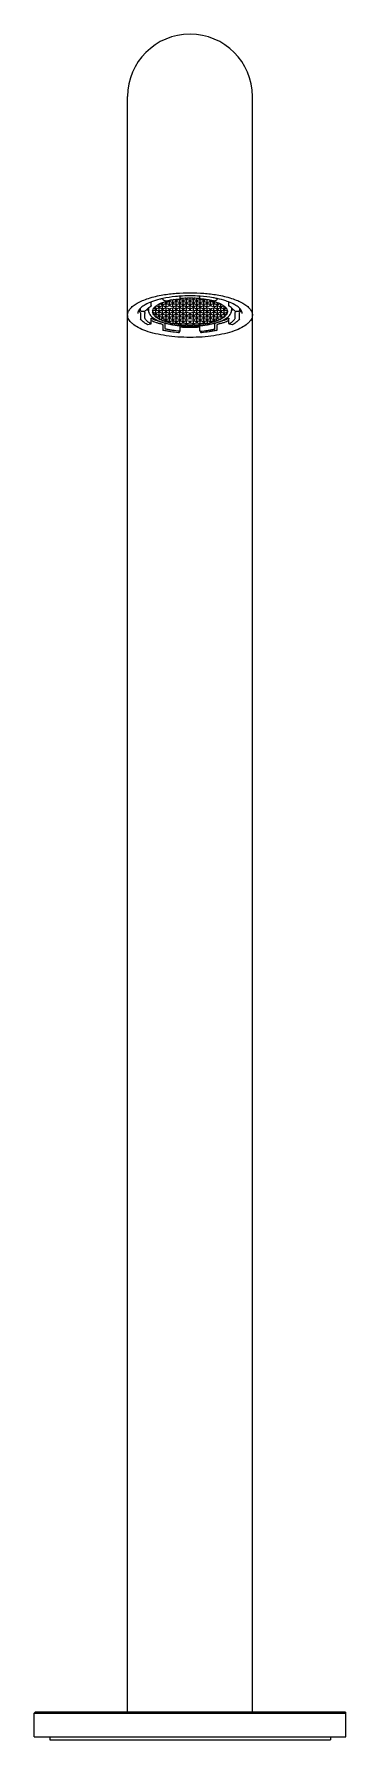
# Model space of a CAD drawing. Header units: millimetres. Extents: x 17 to 392, y -184 to 414.
# Drawn here: x 17.4 to 67.4, y 140.9 to 414.1 of the extents above; entities that cross this region are included whole.
import ezdxf

# ---------------------------------------------------------------- set-up
doc = ezdxf.new("R2010")
doc.units = ezdxf.units.MM
doc.header["$LTSCALE"] = 16.335
doc.layers.add('00_COMPONENTI', color=7, linetype='CONTINUOUS')

msp = doc.modelspace()

# ---------------------------------------------------------------- linework, layer by layer
at = {"layer": '00_COMPONENTI', "color": 7, "linetype": 'Continuous'}
for p, q in [((32.44, 145.4), (32.44, 404.1)), ((52.44, 145.4), (52.44, 404.1)), ((38.08, 371.65), (38.08, 371.75)), ((39.69, 371.17), (39.69, 371.57)), ((40.19, 371.48), (39.72, 371.58)), ((39.83, 371.59), (40.24, 371.5)), ((40.24, 371.5), (40.24, 371.64)), ((40.24, 371.5), (40.74, 371.61)), ((40.79, 371.58), (40.29, 371.47)), ((40.74, 371.61), (40.74, 371.69)), ((40.79, 371.16), (40.79, 371.58)), ((41.29, 371.47), (40.79, 371.58)), ((40.84, 371.74), (40.84, 371.61)), ((40.84, 371.61), (41.34, 371.5)), ((40.85, 371.79), (40.85, 372.13)), ((41.34, 371.5), (41.34, 371.78)), ((41.34, 371.5), (41.84, 371.61)), ((41.89, 371.58), (41.39, 371.47)), ((41.84, 371.61), (41.84, 371.81)), ((41.89, 371.16), (41.89, 371.58)), ((42.39, 371.47), (41.89, 371.58)), ((41.94, 371.81), (41.94, 371.61)), ((41.94, 371.61), (42.44, 371.5)), ((42.44, 371.5), (42.44, 371.82)), ((42.44, 371.5), (42.94, 371.61)), ((42.99, 371.58), (42.49, 371.47)), ((42.94, 371.61), (42.94, 371.81)), ((42.99, 371.16), (42.99, 371.58)), ((43.49, 371.47), (42.99, 371.58)), ((43.04, 371.81), (43.04, 371.61)), ((43.04, 371.61), (43.54, 371.5)), ((43.54, 371.5), (43.54, 371.78)), ((43.54, 371.5), (44.04, 371.61)), ((44.09, 371.58), (43.59, 371.47)), ((44.03, 371.79), (44.03, 372.13)), ((44.04, 371.61), (44.04, 371.74)), ((44.09, 371.16), (44.09, 371.58)), ((44.59, 371.47), (44.09, 371.58)), ((44.14, 371.69), (44.14, 371.61)), ((44.14, 371.61), (44.64, 371.5)), ((44.64, 371.5), (44.64, 371.64)), ((44.64, 371.5), (45.05, 371.59)), ((45.15, 371.58), (44.69, 371.48)), ((45.19, 371.17), (45.19, 371.57)), ((46.79, 371.75), (46.79, 371.65)), ((34.5, 369.86), (34.5, 370.2)), ((34.5, 369.29), (34.5, 368.55)), ((34.59, 369.76), (35.22, 369.71)), ((35.21, 368.63), (35.21, 369.38)), ((35.79, 370.27), (35.79, 369.86)), ((36.2, 370.63), (36.2, 371.21)), ((36.94, 369.88), (36.44, 369.77)), ((36.44, 369.77), (36.44, 369.56)), ((36.44, 369.56), (36.94, 369.46)), ((36.45, 369.81), (36.9, 369.9)), ((36.9, 369.43), (36.45, 369.53)), ((36.9, 370.11), (36.6, 370.17)), ((36.6, 369.5), (36.6, 369.17)), ((36.6, 369.17), (36.9, 369.23)), ((36.63, 370.21), (36.95, 370.14)), ((36.95, 369.2), (36.63, 369.13)), ((36.9, 369.9), (36.9, 370.11)), ((36.9, 369.23), (36.9, 369.43)), ((36.94, 369.46), (36.94, 369.88)), ((37.44, 369.77), (36.94, 369.88)), ((36.94, 369.46), (37.44, 369.57)), ((36.95, 370.14), (36.95, 370.54)), ((36.95, 370.14), (37.45, 370.25)), ((37.45, 369.09), (36.95, 369.2)), ((37.45, 370.45), (36.97, 370.55)), ((36.97, 369.19), (36.97, 368.79)), ((36.97, 368.79), (37.45, 368.89)), ((37.5, 370.21), (37, 370.11)), ((37, 370.11), (37, 369.9)), ((37, 369.9), (37.5, 369.8)), ((37.5, 369.54), (37, 369.43)), ((37, 369.43), (37, 369.23)), ((37, 369.23), (37.5, 369.12)), ((37.01, 370.59), (37.5, 370.48)), ((37.5, 368.85), (37.01, 368.75)), ((37.44, 369.57), (37.44, 369.77)), ((37.45, 370.25), (37.45, 370.45)), ((37.45, 368.89), (37.45, 369.09)), ((37.5, 370.48), (37.5, 370.89)), ((37.5, 370.48), (38, 370.59)), ((37.5, 369.8), (37.5, 370.21)), ((38, 370.11), (37.5, 370.21)), ((37.5, 369.8), (38, 369.9)), ((37.5, 369.12), (37.5, 369.54)), ((38, 369.43), (37.5, 369.54)), ((37.5, 369.12), (38, 369.23)), ((38, 368.75), (37.5, 368.85)), ((38, 370.79), (37.51, 370.9)), ((37.51, 368.85), (37.51, 368.44)), ((38.04, 369.88), (37.54, 369.77)), ((37.54, 369.77), (37.54, 369.57)), ((37.54, 369.57), (38.04, 369.46)), ((38.05, 370.56), (37.55, 370.45)), ((37.55, 370.45), (37.55, 370.25)), ((37.55, 370.25), (38.05, 370.14)), ((38.05, 369.2), (37.55, 369.09)), ((37.55, 369.09), (37.55, 368.89)), ((37.55, 368.89), (38.05, 368.78)), ((37.57, 370.92), (38.05, 370.82)), ((38, 370.59), (38, 370.79)), ((38, 369.9), (38, 370.11)), ((38, 369.23), (38, 369.43)), ((38.04, 369.46), (38.04, 369.88)), ((38.54, 369.77), (38.04, 369.88)), ((38.04, 369.46), (38.54, 369.57)), ((38.05, 370.82), (38.05, 371.14)), ((38.05, 370.82), (38.55, 370.93)), ((38.05, 370.14), (38.05, 370.56)), ((38.55, 370.45), (38.05, 370.56)), ((38.05, 370.14), (38.55, 370.25)), ((38.05, 368.78), (38.05, 369.2)), ((38.55, 369.09), (38.05, 369.2)), ((38.05, 368.78), (38.55, 368.89)), ((38.6, 370.9), (38.1, 370.79)), ((38.1, 370.79), (38.1, 370.59)), ((38.1, 370.59), (38.6, 370.48)), ((38.6, 370.22), (38.1, 370.11)), ((38.1, 370.11), (38.1, 369.91)), ((38.1, 369.91), (38.6, 369.8)), ((38.6, 369.54), (38.1, 369.43)), ((38.1, 369.43), (38.1, 369.23)), ((38.1, 369.23), (38.6, 369.12)), ((38.6, 368.85), (38.1, 368.75)), ((38.14, 371.56), (38.49, 371.37)), ((38.55, 371.14), (38.23, 371.2)), ((38.3, 371.23), (38.6, 371.17)), ((38.54, 369.57), (38.54, 369.77)), ((38.55, 370.93), (38.55, 371.14)), ((38.55, 370.25), (38.55, 370.45)), ((38.55, 368.89), (38.55, 369.09)), ((38.6, 371.17), (38.6, 371.32)), ((38.6, 371.17), (39.1, 371.27)), ((38.6, 370.48), (38.6, 370.9)), ((39.1, 370.79), (38.6, 370.9)), ((38.6, 370.48), (39.1, 370.59)), ((38.6, 369.8), (38.6, 370.22)), ((39.1, 370.11), (38.6, 370.22)), ((38.6, 369.8), (39.1, 369.91)), ((38.6, 369.12), (38.6, 369.54)), ((39.1, 369.43), (38.6, 369.54)), ((38.6, 369.12), (39.1, 369.23)), ((38.6, 368.44), (38.6, 368.85)), ((39.1, 368.75), (38.6, 368.85)), ((39.14, 369.88), (38.64, 369.77)), ((38.64, 369.77), (38.64, 369.57)), ((38.64, 369.57), (39.14, 369.46)), ((39.15, 371.24), (38.65, 371.14)), ((38.65, 371.14), (38.65, 370.93)), ((38.65, 370.93), (39.15, 370.83)), ((39.15, 369.2), (38.65, 369.09)), ((38.65, 369.09), (38.65, 368.88)), ((38.65, 368.88), (39.15, 368.78)), ((39.1, 371.27), (39.1, 371.46)), ((39.1, 370.59), (39.1, 370.79)), ((39.1, 369.91), (39.1, 370.11)), ((39.1, 369.23), (39.1, 369.43)), ((39.14, 369.46), (39.14, 369.88)), ((39.64, 369.77), (39.14, 369.88)), ((39.14, 369.46), (39.64, 369.57)), ((39.15, 370.83), (39.15, 371.24)), ((39.65, 371.14), (39.15, 371.24)), ((39.15, 370.83), (39.65, 370.93)), ((39.15, 368.78), (39.15, 369.2)), ((39.65, 369.09), (39.15, 369.2)), ((39.15, 368.78), (39.65, 368.88)), ((39.19, 371.48), (39.19, 371.27)), ((39.19, 371.27), (39.69, 371.17)), ((39.69, 370.22), (39.19, 370.11)), ((39.19, 370.11), (39.19, 369.91)), ((39.19, 369.91), (39.69, 369.8)), ((39.69, 369.54), (39.19, 369.43)), ((39.19, 369.43), (39.19, 369.23)), ((39.19, 369.23), (39.69, 369.12)), ((39.7, 370.9), (39.2, 370.79)), ((39.2, 370.79), (39.2, 370.59)), ((39.2, 370.59), (39.7, 370.48)), ((39.7, 368.85), (39.2, 368.75)), ((39.64, 369.57), (39.64, 369.77)), ((39.65, 370.93), (39.65, 371.14)), ((39.65, 368.88), (39.65, 369.09)), ((39.69, 371.17), (40.19, 371.27)), ((39.69, 369.8), (39.69, 370.22)), ((40.19, 370.11), (39.69, 370.22)), ((39.69, 369.8), (40.19, 369.91)), ((39.69, 369.12), (39.69, 369.54)), ((40.19, 369.43), (39.69, 369.54)), ((39.69, 369.12), (40.19, 369.23)), ((39.7, 370.48), (39.7, 370.9)), ((40.2, 370.79), (39.7, 370.9)), ((39.7, 370.48), (40.2, 370.59)), ((39.7, 368.44), (39.7, 368.85)), ((40.2, 368.75), (39.7, 368.85)), ((40.24, 371.24), (39.74, 371.14)), ((39.74, 371.14), (39.74, 370.93)), ((39.74, 370.93), (40.24, 370.83)), ((40.24, 370.56), (39.74, 370.45)), ((39.74, 370.45), (39.74, 370.25)), ((39.74, 370.25), (40.24, 370.14)), ((40.24, 369.88), (39.74, 369.77)), ((39.74, 369.77), (39.74, 369.57)), ((39.74, 369.57), (40.24, 369.46)), ((40.24, 369.19), (39.74, 369.09)), ((39.74, 369.09), (39.74, 368.88)), ((39.74, 368.88), (40.24, 368.78)), ((40.19, 371.27), (40.19, 371.48)), ((40.19, 369.91), (40.19, 370.11)), ((40.19, 369.23), (40.19, 369.43)), ((40.2, 370.59), (40.2, 370.79)), ((40.24, 370.83), (40.24, 371.24)), ((40.74, 371.14), (40.24, 371.24)), ((40.24, 370.83), (40.74, 370.93)), ((40.24, 370.14), (40.24, 370.56)), ((40.74, 370.45), (40.24, 370.56)), ((40.24, 370.14), (40.74, 370.25)), ((40.24, 369.46), (40.24, 369.88)), ((40.74, 369.77), (40.24, 369.88)), ((40.24, 369.46), (40.74, 369.57)), ((40.24, 368.78), (40.24, 369.19)), ((40.74, 369.09), (40.24, 369.19)), ((40.24, 368.78), (40.74, 368.88)), ((40.29, 371.47), (40.29, 371.27)), ((40.29, 371.27), (40.79, 371.16)), ((40.79, 370.9), (40.29, 370.8)), ((40.29, 370.8), (40.29, 370.59)), ((40.29, 370.59), (40.79, 370.49)), ((40.79, 370.22), (40.29, 370.11)), ((40.29, 370.11), (40.29, 369.91)), ((40.29, 369.91), (40.79, 369.8)), ((40.79, 369.54), (40.29, 369.43)), ((40.29, 369.43), (40.29, 369.23)), ((40.29, 369.23), (40.79, 369.12)), ((40.79, 368.85), (40.29, 368.75)), ((40.74, 370.93), (40.74, 371.14)), ((40.74, 370.25), (40.74, 370.45)), ((40.74, 369.57), (40.74, 369.77)), ((40.74, 368.88), (40.74, 369.09)), ((40.79, 371.16), (41.29, 371.27)), ((40.79, 370.49), (40.79, 370.9)), ((41.29, 370.8), (40.79, 370.9)), ((40.79, 370.49), (41.29, 370.59)), ((40.79, 369.8), (40.79, 370.22)), ((41.29, 370.11), (40.79, 370.22)), ((40.79, 369.8), (41.29, 369.91)), ((40.79, 369.12), (40.79, 369.54)), ((41.29, 369.43), (40.79, 369.54)), ((40.79, 369.12), (41.29, 369.23)), ((40.79, 368.44), (40.79, 368.85)), ((41.29, 368.75), (40.79, 368.85)), ((41.34, 371.24), (40.84, 371.13)), ((40.84, 371.13), (40.84, 370.93)), ((40.84, 370.93), (41.34, 370.82)), ((41.34, 370.56), (40.84, 370.46)), ((40.84, 370.46), (40.84, 370.25)), ((40.84, 370.25), (41.34, 370.14)), ((41.34, 369.88), (40.84, 369.77)), ((40.84, 369.77), (40.84, 369.57)), ((40.84, 369.57), (41.34, 369.46)), ((41.34, 369.19), (40.84, 369.09)), ((40.84, 369.09), (40.84, 368.88)), ((40.84, 368.88), (41.34, 368.78)), ((41.29, 371.27), (41.29, 371.47)), ((41.29, 370.59), (41.29, 370.8)), ((41.29, 369.91), (41.29, 370.11)), ((41.29, 369.23), (41.29, 369.43)), ((41.34, 370.82), (41.34, 371.24)), ((41.84, 371.13), (41.34, 371.24)), ((41.34, 370.82), (41.84, 370.93)), ((41.34, 370.14), (41.34, 370.56)), ((41.84, 370.46), (41.34, 370.56)), ((41.34, 370.14), (41.84, 370.25)), ((41.34, 369.46), (41.34, 369.88)), ((41.84, 369.77), (41.34, 369.88)), ((41.34, 369.46), (41.84, 369.57)), ((41.34, 368.78), (41.34, 369.19)), ((41.84, 369.09), (41.34, 369.19)), ((41.34, 368.78), (41.84, 368.88)), ((41.39, 371.47), (41.39, 371.27)), ((41.39, 371.27), (41.89, 371.16)), ((41.89, 370.9), (41.39, 370.79)), ((41.39, 370.79), (41.39, 370.59)), ((41.39, 370.59), (41.89, 370.48)), ((41.89, 370.22), (41.39, 370.11)), ((41.39, 370.11), (41.39, 369.91)), ((41.39, 369.91), (41.89, 369.8)), ((41.89, 369.53), (41.39, 369.43)), ((41.39, 369.43), (41.39, 369.22)), ((41.39, 369.22), (41.89, 369.12)), ((41.89, 368.85), (41.39, 368.75)), ((41.84, 370.93), (41.84, 371.13)), ((41.84, 370.25), (41.84, 370.46)), ((41.84, 369.57), (41.84, 369.77)), ((41.84, 368.88), (41.84, 369.09)), ((41.89, 371.16), (42.39, 371.27)), ((41.89, 370.48), (41.89, 370.9)), ((42.39, 370.79), (41.89, 370.9)), ((41.89, 370.48), (42.39, 370.59)), ((41.89, 369.8), (41.89, 370.22)), ((42.39, 370.11), (41.89, 370.22)), ((41.89, 369.8), (42.39, 369.91)), ((41.89, 369.12), (41.89, 369.53)), ((42.39, 369.43), (41.89, 369.53)), ((41.89, 369.12), (42.39, 369.22)), ((41.89, 368.44), (41.89, 368.85)), ((42.39, 368.75), (41.89, 368.85)), ((42.44, 371.24), (41.94, 371.13)), ((41.94, 371.13), (41.94, 370.93)), ((41.94, 370.93), (42.44, 370.82)), ((42.44, 370.56), (41.94, 370.45)), ((41.94, 370.45), (41.94, 370.25)), ((41.94, 370.25), (42.44, 370.14)), ((42.44, 369.2), (41.94, 369.09)), ((41.94, 369.09), (41.94, 368.88)), ((41.94, 368.88), (42.44, 368.78)), ((42.39, 371.27), (42.39, 371.47)), ((42.39, 370.59), (42.39, 370.79)), ((42.39, 369.91), (42.39, 370.11)), ((42.39, 369.22), (42.39, 369.43)), ((42.44, 370.82), (42.44, 371.24)), ((42.94, 371.13), (42.44, 371.24)), ((42.44, 370.82), (42.94, 370.93)), ((42.44, 370.14), (42.44, 370.56)), ((42.94, 370.45), (42.44, 370.56)), ((42.44, 370.14), (42.94, 370.25)), ((42.44, 368.78), (42.44, 369.2)), ((42.94, 369.09), (42.44, 369.2)), ((42.44, 368.78), (42.94, 368.88)), ((42.49, 371.47), (42.49, 371.27)), ((42.49, 371.27), (42.99, 371.16)), ((42.99, 370.9), (42.49, 370.79)), ((42.49, 370.79), (42.49, 370.59)), ((42.49, 370.59), (42.99, 370.48)), ((42.99, 370.22), (42.49, 370.11)), ((42.49, 370.11), (42.49, 369.91)), ((42.49, 369.91), (42.99, 369.8)), ((42.99, 369.53), (42.49, 369.43)), ((42.49, 369.43), (42.49, 369.22)), ((42.49, 369.22), (42.99, 369.12)), ((42.99, 368.85), (42.49, 368.75)), ((42.94, 370.93), (42.94, 371.13)), ((42.94, 370.25), (42.94, 370.45)), ((42.94, 368.88), (42.94, 369.09)), ((42.99, 371.16), (43.49, 371.27)), ((42.99, 370.48), (42.99, 370.9)), ((43.49, 370.79), (42.99, 370.9)), ((42.99, 370.48), (43.49, 370.59)), ((42.99, 369.8), (42.99, 370.22)), ((43.49, 370.11), (42.99, 370.22)), ((42.99, 369.8), (43.49, 369.91)), ((42.99, 369.12), (42.99, 369.53)), ((43.49, 369.43), (42.99, 369.53)), ((42.99, 369.12), (43.49, 369.22)), ((42.99, 368.44), (42.99, 368.85)), ((43.49, 368.75), (42.99, 368.85)), ((43.54, 371.24), (43.04, 371.13)), ((43.04, 371.13), (43.04, 370.93)), ((43.04, 370.93), (43.54, 370.82)), ((43.54, 370.56), (43.04, 370.46)), ((43.04, 370.46), (43.04, 370.25)), ((43.04, 370.25), (43.54, 370.14)), ((43.54, 369.88), (43.04, 369.77)), ((43.04, 369.77), (43.04, 369.57)), ((43.04, 369.57), (43.54, 369.46)), ((43.54, 369.19), (43.04, 369.09)), ((43.04, 369.09), (43.04, 368.88)), ((43.04, 368.88), (43.54, 368.78)), ((43.49, 371.27), (43.49, 371.47)), ((43.49, 370.59), (43.49, 370.79)), ((43.49, 369.91), (43.49, 370.11)), ((43.49, 369.22), (43.49, 369.43)), ((43.54, 370.82), (43.54, 371.24)), ((44.04, 371.13), (43.54, 371.24)), ((43.54, 370.82), (44.04, 370.93)), ((43.54, 370.14), (43.54, 370.56)), ((44.04, 370.46), (43.54, 370.56)), ((43.54, 370.14), (44.04, 370.25)), ((43.54, 369.46), (43.54, 369.88)), ((44.04, 369.77), (43.54, 369.88)), ((43.54, 369.46), (44.04, 369.57)), ((43.54, 368.78), (43.54, 369.19)), ((44.04, 369.09), (43.54, 369.19)), ((43.54, 368.78), (44.04, 368.88)), ((44.08, 370.22), (43.58, 370.11)), ((43.58, 370.11), (43.58, 369.91)), ((43.58, 369.91), (44.08, 369.8)), ((44.08, 369.54), (43.58, 369.43)), ((43.58, 369.43), (43.58, 369.23)), ((43.58, 369.23), (44.08, 369.12)), ((43.59, 371.47), (43.59, 371.27)), ((43.59, 371.27), (44.09, 371.16)), ((44.09, 370.9), (43.59, 370.8)), ((43.59, 370.8), (43.59, 370.59)), ((43.59, 370.59), (44.09, 370.49)), ((44.09, 368.85), (43.59, 368.75)), ((44.04, 370.93), (44.04, 371.13)), ((44.04, 370.25), (44.04, 370.46)), ((44.04, 369.57), (44.04, 369.77)), ((44.04, 368.88), (44.04, 369.09)), ((44.08, 369.8), (44.08, 370.22)), ((44.58, 370.11), (44.08, 370.22)), ((44.08, 369.8), (44.58, 369.91)), ((44.08, 369.12), (44.08, 369.54)), ((44.58, 369.43), (44.08, 369.54)), ((44.08, 369.12), (44.58, 369.23)), ((44.09, 371.16), (44.59, 371.27)), ((44.09, 370.49), (44.09, 370.9)), ((44.59, 370.8), (44.09, 370.9)), ((44.09, 370.49), (44.59, 370.59)), ((44.09, 368.44), (44.09, 368.85)), ((44.59, 368.75), (44.09, 368.85)), ((44.63, 370.56), (44.13, 370.45)), ((44.13, 370.45), (44.13, 370.25)), ((44.13, 370.25), (44.63, 370.14)), ((44.63, 369.19), (44.13, 369.09)), ((44.13, 369.09), (44.13, 368.88)), ((44.13, 368.88), (44.63, 368.78)), ((44.64, 371.24), (44.14, 371.14)), ((44.14, 371.14), (44.14, 370.93)), ((44.14, 370.93), (44.64, 370.83)), ((44.64, 369.88), (44.14, 369.77)), ((44.14, 369.77), (44.14, 369.57)), ((44.14, 369.57), (44.64, 369.46)), ((44.58, 369.91), (44.58, 370.11)), ((44.58, 369.23), (44.58, 369.43)), ((44.59, 371.27), (44.59, 371.47)), ((44.59, 370.59), (44.59, 370.8)), ((44.63, 370.14), (44.63, 370.56)), ((45.13, 370.45), (44.63, 370.56)), ((44.63, 370.14), (45.13, 370.25)), ((44.63, 368.78), (44.63, 369.19)), ((45.13, 369.09), (44.63, 369.19)), ((44.63, 368.78), (45.13, 368.88)), ((44.64, 370.83), (44.64, 371.24)), ((45.14, 371.14), (44.64, 371.24)), ((44.64, 370.83), (45.14, 370.93)), ((44.64, 369.46), (44.64, 369.88)), ((45.14, 369.77), (44.64, 369.88)), ((44.64, 369.46), (45.14, 369.57)), ((45.18, 370.9), (44.68, 370.79)), ((44.68, 370.79), (44.68, 370.59)), ((44.68, 370.59), (45.18, 370.48)), ((45.18, 370.22), (44.68, 370.11)), ((44.68, 370.11), (44.68, 369.91)), ((44.68, 369.91), (45.18, 369.8)), ((45.18, 369.54), (44.68, 369.43)), ((44.68, 369.43), (44.68, 369.23)), ((44.68, 369.23), (45.18, 369.12)), ((45.18, 368.85), (44.68, 368.75)), ((44.69, 371.48), (44.69, 371.27)), ((44.69, 371.27), (45.19, 371.17)), ((45.13, 370.25), (45.13, 370.45)), ((45.13, 368.88), (45.13, 369.09)), ((45.14, 370.93), (45.14, 371.14)), ((45.14, 369.57), (45.14, 369.77)), ((45.18, 370.48), (45.18, 370.9)), ((45.68, 370.79), (45.18, 370.9)), ((45.18, 370.48), (45.68, 370.59)), ((45.18, 369.8), (45.18, 370.22)), ((45.68, 370.11), (45.18, 370.22)), ((45.18, 369.8), (45.68, 369.91)), ((45.18, 369.12), (45.18, 369.54)), ((45.68, 369.43), (45.18, 369.54)), ((45.18, 369.12), (45.68, 369.23)), ((45.18, 368.44), (45.18, 368.85)), ((45.68, 368.75), (45.18, 368.85)), ((45.19, 371.17), (45.69, 371.27)), ((45.73, 371.24), (45.23, 371.14)), ((45.23, 371.14), (45.23, 370.93)), ((45.23, 370.93), (45.73, 370.83)), ((45.73, 369.2), (45.23, 369.09)), ((45.23, 369.09), (45.23, 368.88)), ((45.23, 368.88), (45.73, 368.78)), ((45.74, 369.88), (45.24, 369.77)), ((45.24, 369.77), (45.24, 369.57)), ((45.24, 369.57), (45.74, 369.46)), ((45.68, 370.59), (45.68, 370.79)), ((45.68, 369.91), (45.68, 370.11)), ((45.68, 369.23), (45.68, 369.43)), ((45.69, 371.27), (45.69, 371.48)), ((45.73, 370.83), (45.73, 371.24)), ((46.23, 371.14), (45.73, 371.24)), ((45.73, 370.83), (46.23, 370.93)), ((45.73, 368.78), (45.73, 369.2)), ((46.23, 369.09), (45.73, 369.2)), ((45.73, 368.78), (46.23, 368.88)), ((45.74, 369.46), (45.74, 369.88)), ((46.24, 369.77), (45.74, 369.88)), ((45.74, 369.46), (46.24, 369.57)), ((45.77, 371.46), (45.77, 371.27)), ((45.77, 371.27), (46.27, 371.17)), ((46.28, 370.9), (45.78, 370.79)), ((45.78, 370.79), (45.78, 370.59)), ((45.78, 370.59), (46.28, 370.48)), ((46.28, 370.22), (45.78, 370.11)), ((45.78, 370.11), (45.78, 369.91)), ((45.78, 369.91), (46.28, 369.8)), ((46.28, 369.54), (45.78, 369.43)), ((45.78, 369.43), (45.78, 369.23)), ((45.78, 369.23), (46.28, 369.12)), ((46.28, 368.85), (45.78, 368.75)), ((46.23, 370.93), (46.23, 371.14)), ((46.23, 368.88), (46.23, 369.09)), ((46.24, 369.57), (46.24, 369.77)), ((46.27, 371.17), (46.27, 371.32)), ((46.27, 371.17), (46.57, 371.23)), ((46.28, 370.48), (46.28, 370.9)), ((46.78, 370.79), (46.28, 370.9)), ((46.28, 370.48), (46.78, 370.59)), ((46.28, 369.8), (46.28, 370.22)), ((46.78, 370.11), (46.28, 370.22)), ((46.28, 369.8), (46.78, 369.91)), ((46.28, 369.12), (46.28, 369.54)), ((46.78, 369.43), (46.28, 369.54)), ((46.28, 369.12), (46.78, 369.23)), ((46.28, 368.44), (46.28, 368.85)), ((46.78, 368.75), (46.28, 368.85)), ((46.64, 371.2), (46.32, 371.14)), ((46.32, 371.14), (46.32, 370.93)), ((46.32, 370.93), (46.82, 370.82)), ((46.83, 370.56), (46.33, 370.45)), ((46.33, 370.45), (46.33, 370.25)), ((46.33, 370.25), (46.83, 370.14)), ((46.83, 369.2), (46.33, 369.09)), ((46.33, 369.09), (46.33, 368.89)), ((46.33, 368.89), (46.83, 368.78)), ((46.84, 369.88), (46.34, 369.77)), ((46.34, 369.77), (46.34, 369.57)), ((46.34, 369.57), (46.84, 369.46)), ((46.39, 371.37), (46.74, 371.56)), ((46.78, 370.59), (46.78, 370.79)), ((46.78, 369.91), (46.78, 370.11)), ((46.78, 369.23), (46.78, 369.43)), ((46.82, 370.82), (46.82, 371.14)), ((46.82, 370.82), (47.31, 370.92)), ((46.83, 370.14), (46.83, 370.56)), ((47.33, 370.45), (46.83, 370.56)), ((46.83, 370.14), (47.33, 370.25)), ((46.83, 368.78), (46.83, 369.2)), ((47.33, 369.09), (46.83, 369.2)), ((46.83, 368.78), (47.33, 368.89)), ((46.84, 369.46), (46.84, 369.88)), ((47.34, 369.77), (46.84, 369.88)), ((46.84, 369.46), (47.34, 369.57)), ((47.36, 370.9), (46.87, 370.79)), ((46.87, 370.79), (46.87, 370.59)), ((46.87, 370.59), (47.37, 370.48)), ((47.37, 368.85), (46.87, 368.75)), ((47.38, 370.21), (46.88, 370.11)), ((46.88, 370.11), (46.88, 369.9)), ((46.88, 369.9), (47.38, 369.8)), ((47.38, 369.54), (46.88, 369.43)), ((46.88, 369.43), (46.88, 369.23)), ((46.88, 369.23), (47.38, 369.12)), ((47.33, 370.25), (47.33, 370.45)), ((47.33, 368.89), (47.33, 369.09)), ((47.34, 369.57), (47.34, 369.77)), ((47.36, 368.85), (47.36, 368.44)), ((47.37, 370.48), (47.37, 370.89)), ((47.37, 370.48), (47.86, 370.59)), ((47.86, 368.75), (47.37, 368.85)), ((47.38, 369.8), (47.38, 370.21)), ((47.88, 370.11), (47.38, 370.21)), ((47.38, 369.8), (47.88, 369.9)), ((47.38, 369.12), (47.38, 369.54)), ((47.88, 369.43), (47.38, 369.54)), ((47.38, 369.12), (47.88, 369.23)), ((47.91, 370.55), (47.42, 370.45)), ((47.42, 370.45), (47.42, 370.25)), ((47.42, 370.25), (47.92, 370.14)), ((47.92, 369.2), (47.42, 369.09)), ((47.42, 369.09), (47.42, 368.89)), ((47.42, 368.89), (47.91, 368.79)), ((47.94, 369.88), (47.44, 369.77)), ((47.44, 369.77), (47.44, 369.57)), ((47.44, 369.57), (47.94, 369.46)), ((47.88, 369.9), (47.88, 370.11)), ((47.88, 369.23), (47.88, 369.43)), ((47.91, 369.19), (47.91, 368.79)), ((47.92, 370.14), (47.92, 370.54)), ((47.92, 370.14), (48.24, 370.21)), ((48.24, 369.13), (47.92, 369.2)), ((47.94, 369.46), (47.94, 369.88)), ((48.43, 369.77), (47.94, 369.88)), ((47.94, 369.46), (48.43, 369.56)), ((48.27, 370.17), (47.97, 370.11)), ((47.97, 370.11), (47.97, 369.9)), ((47.97, 369.9), (48.42, 369.81)), ((48.42, 369.53), (47.97, 369.43)), ((47.97, 369.43), (47.97, 369.23)), ((47.97, 369.23), (48.27, 369.17)), ((48.27, 369.5), (48.27, 369.17)), ((48.43, 369.77), (48.43, 369.56)), ((48.67, 370.63), (48.67, 371.21)), ((49.09, 370.27), (49.09, 369.86)), ((49.65, 369.71), (50.28, 369.76)), ((49.66, 368.63), (49.66, 369.38)), ((50.38, 370.2), (50.38, 369.86)), ((50.38, 368.55), (50.38, 369.29)), ((35.62, 367.58), (36.17, 367.71)), ((36.2, 367.77), (36.2, 368.52)), ((37.51, 368.44), (38, 368.54)), ((38.05, 368.51), (37.57, 368.41)), ((38, 368.54), (38, 368.75)), ((38.55, 368.41), (38.05, 368.51)), ((38.08, 367.5), (38.08, 366.75)), ((38.1, 368.75), (38.1, 368.54)), ((38.1, 368.54), (38.6, 368.44)), ((38.18, 366.65), (38.16, 366.66)), ((38.23, 368.48), (38.23, 368.14)), ((38.23, 368.14), (38.55, 368.2)), ((38.6, 368.17), (38.3, 368.11)), ((38.45, 366.97), (38.45, 367.71)), ((38.55, 368.2), (38.55, 368.41)), ((38.6, 368.44), (39.1, 368.54)), ((39.1, 368.07), (38.6, 368.17)), ((39.15, 368.51), (38.65, 368.41)), ((38.65, 368.41), (38.65, 368.2)), ((38.65, 368.2), (39.15, 368.1)), ((39.1, 368.54), (39.1, 368.75)), ((39.1, 367.88), (39.1, 368.07)), ((39.15, 368.1), (39.15, 368.51)), ((39.65, 368.41), (39.15, 368.51)), ((39.15, 368.1), (39.65, 368.2)), ((39.69, 368.17), (39.19, 368.07)), ((39.19, 368.07), (39.19, 367.86)), ((39.2, 368.75), (39.2, 368.54)), ((39.2, 368.54), (39.7, 368.44)), ((39.65, 368.2), (39.65, 368.41)), ((39.69, 368.17), (39.69, 367.76)), ((40.19, 368.07), (39.69, 368.17)), ((39.69, 367.76), (40.19, 367.86)), ((39.7, 368.44), (40.2, 368.54)), ((40.24, 368.51), (39.74, 368.41)), ((39.74, 368.41), (39.74, 368.2)), ((39.74, 368.2), (40.24, 368.1)), ((40.24, 367.83), (39.79, 367.74)), ((40.19, 367.86), (40.19, 368.07)), ((40.2, 368.54), (40.2, 368.75)), ((40.24, 368.1), (40.24, 368.51)), ((40.74, 368.41), (40.24, 368.51)), ((40.24, 368.1), (40.74, 368.2)), ((40.74, 367.73), (40.24, 367.83)), ((40.29, 368.75), (40.29, 368.54)), ((40.29, 368.54), (40.79, 368.44)), ((40.79, 368.17), (40.29, 368.07)), ((40.29, 368.07), (40.29, 367.86)), ((40.29, 367.86), (40.79, 367.76)), ((40.7, 366.34), (40.84, 366.57)), ((40.74, 368.2), (40.74, 368.41)), ((40.74, 367.61), (40.74, 367.73)), ((40.79, 368.44), (41.29, 368.54)), ((40.79, 367.76), (40.79, 368.17)), ((41.29, 368.07), (40.79, 368.17)), ((40.79, 367.76), (41.29, 367.86)), ((41.34, 368.51), (40.84, 368.41)), ((40.84, 368.41), (40.84, 368.2)), ((40.84, 368.2), (41.34, 368.1)), ((41.34, 367.83), (40.84, 367.73)), ((40.84, 367.73), (40.84, 367.6)), ((40.85, 366.61), (40.85, 367.36)), ((41.29, 368.54), (41.29, 368.75)), ((41.29, 367.86), (41.29, 368.07)), ((41.34, 368.1), (41.34, 368.51)), ((41.84, 368.41), (41.34, 368.51)), ((41.34, 368.1), (41.84, 368.2)), ((41.84, 367.73), (41.34, 367.83)), ((41.39, 368.75), (41.39, 368.54)), ((41.39, 368.54), (41.89, 368.44)), ((41.89, 368.17), (41.39, 368.07)), ((41.39, 368.07), (41.39, 367.86)), ((41.39, 367.86), (41.89, 367.76)), ((41.84, 368.2), (41.84, 368.41)), ((41.84, 367.53), (41.84, 367.73)), ((41.89, 368.44), (42.39, 368.54)), ((41.89, 367.76), (41.89, 368.17)), ((42.39, 368.07), (41.89, 368.17)), ((41.89, 367.76), (42.39, 367.86)), ((42.44, 367.83), (41.94, 367.73)), ((41.94, 367.73), (41.94, 367.53)), ((42.39, 368.54), (42.39, 368.75)), ((42.39, 367.86), (42.39, 368.07)), ((42.94, 367.73), (42.44, 367.83)), ((42.49, 368.75), (42.49, 368.54)), ((42.49, 368.54), (42.99, 368.44)), ((42.99, 368.17), (42.49, 368.07)), ((42.49, 368.07), (42.49, 367.86)), ((42.49, 367.86), (42.99, 367.76)), ((42.94, 367.53), (42.94, 367.73)), ((42.99, 368.44), (43.49, 368.54)), ((42.99, 367.76), (42.99, 368.17)), ((43.49, 368.07), (42.99, 368.17)), ((42.99, 367.76), (43.49, 367.86)), ((43.54, 368.51), (43.04, 368.41)), ((43.04, 368.41), (43.04, 368.2)), ((43.04, 368.2), (43.54, 368.1)), ((43.54, 367.83), (43.04, 367.73)), ((43.04, 367.73), (43.04, 367.53)), ((43.49, 368.54), (43.49, 368.75)), ((43.49, 367.86), (43.49, 368.07)), ((43.54, 368.1), (43.54, 368.51)), ((44.04, 368.41), (43.54, 368.51)), ((43.54, 368.1), (44.04, 368.2)), ((44.04, 367.73), (43.54, 367.83)), ((43.59, 368.75), (43.59, 368.54)), ((43.59, 368.54), (44.09, 368.44)), ((44.09, 368.17), (43.59, 368.07)), ((43.59, 368.07), (43.59, 367.86)), ((43.59, 367.86), (44.09, 367.76)), ((44.03, 366.61), (44.03, 367.36)), ((44.04, 368.2), (44.04, 368.41)), ((44.04, 367.6), (44.04, 367.73)), ((44.04, 366.57), (44.18, 366.34)), ((44.09, 368.44), (44.59, 368.54)), ((44.09, 367.76), (44.09, 368.17)), ((44.59, 368.07), (44.09, 368.17)), ((44.09, 367.76), (44.59, 367.86)), ((44.64, 368.51), (44.14, 368.41)), ((44.14, 368.41), (44.14, 368.2)), ((44.14, 368.2), (44.64, 368.1)), ((44.64, 367.83), (44.14, 367.73)), ((44.14, 367.73), (44.14, 367.61)), ((44.59, 368.54), (44.59, 368.75)), ((44.59, 367.86), (44.59, 368.07)), ((44.64, 368.1), (44.64, 368.51)), ((45.14, 368.41), (44.64, 368.51)), ((44.64, 368.1), (45.14, 368.2)), ((45.09, 367.74), (44.64, 367.83)), ((44.68, 368.75), (44.68, 368.54)), ((44.68, 368.54), (45.18, 368.44)), ((45.19, 368.17), (44.69, 368.07)), ((44.69, 368.07), (44.69, 367.86)), ((44.69, 367.86), (45.18, 367.76)), ((45.14, 368.2), (45.14, 368.41)), ((45.18, 368.44), (45.68, 368.54)), ((45.18, 368.17), (45.18, 367.76)), ((45.69, 368.07), (45.19, 368.17)), ((45.73, 368.51), (45.23, 368.41)), ((45.23, 368.41), (45.23, 368.2)), ((45.23, 368.2), (45.73, 368.1)), ((45.68, 368.54), (45.68, 368.75)), ((45.69, 367.86), (45.69, 368.07)), ((45.73, 368.1), (45.73, 368.51)), ((46.23, 368.41), (45.73, 368.51)), ((45.73, 368.1), (46.23, 368.2)), ((46.27, 368.17), (45.77, 368.07)), ((45.77, 368.07), (45.77, 367.88)), ((45.78, 368.75), (45.78, 368.54)), ((45.78, 368.54), (46.28, 368.44)), ((46.23, 368.2), (46.23, 368.41)), ((46.57, 368.11), (46.27, 368.17)), ((46.28, 368.44), (46.78, 368.54)), ((46.82, 368.51), (46.32, 368.41)), ((46.32, 368.41), (46.32, 368.2)), ((46.32, 368.2), (46.64, 368.14)), ((46.42, 366.97), (46.42, 367.71)), ((46.64, 368.48), (46.64, 368.14)), ((46.71, 366.66), (46.69, 366.65)), ((46.78, 368.54), (46.78, 368.75)), ((46.79, 366.75), (46.79, 367.5)), ((47.31, 368.41), (46.82, 368.51)), ((46.87, 368.75), (46.87, 368.54)), ((46.87, 368.54), (47.36, 368.44)), ((48.67, 367.77), (48.67, 368.52)), ((48.7, 367.71), (49.25, 367.58)), ((17.64, 145.4), (17.44, 145.2)), ((17.44, 145.2), (67.44, 145.2)), ((17.44, 141.4), (17.44, 145.2)), ((17.64, 145.4), (67.24, 145.4)), ((67.24, 145.4), (67.44, 145.2)), ((67.44, 141.4), (67.44, 145.2)), ((17.44, 141.4), (67.44, 141.4)), ((19.94, 141.4), (19.94, 140.9)), ((19.94, 140.9), (64.94, 140.9)), ((64.94, 141.4), (64.94, 140.9))]:
    msp.add_line(p, q, dxfattribs=at)
for points in [[(34.47, 369.5), (34.47, 369.5), (34.47, 369.5), (34.47, 369.5), (34.47, 369.5), (34.47, 369.5), (34.47, 369.5), (34.47, 369.49), (34.47, 369.49), (34.47, 369.49), (34.47, 369.48), (34.47, 369.48), (34.48, 369.48), (34.48, 369.47), (34.48, 369.47), (34.48, 369.46), (34.48, 369.46), (34.48, 369.45), (34.48, 369.44), (34.48, 369.44), (34.48, 369.43), (34.49, 369.43), (34.49, 369.42), (34.49, 369.41), (34.49, 369.4), (34.49, 369.4), (34.49, 369.39), (34.49, 369.38), (34.49, 369.37), (34.49, 369.36), (34.49, 369.36), (34.49, 369.35), (34.5, 369.34), (34.5, 369.33), (34.5, 369.32), (34.5, 369.31), (34.5, 369.3), (34.5, 369.29)], [(50.38, 369.29), (50.38, 369.3), (50.38, 369.31), (50.38, 369.32), (50.38, 369.33), (50.38, 369.34), (50.38, 369.35), (50.38, 369.36), (50.38, 369.37), (50.38, 369.38), (50.38, 369.39), (50.38, 369.39), (50.38, 369.4), (50.39, 369.41), (50.39, 369.42), (50.39, 369.43), (50.39, 369.43), (50.39, 369.44), (50.39, 369.45), (50.39, 369.45), (50.39, 369.46), (50.4, 369.46), (50.4, 369.47), (50.4, 369.47), (50.4, 369.48), (50.4, 369.48), (50.4, 369.49), (50.4, 369.49), (50.4, 369.49), (50.4, 369.5), (50.41, 369.5), (50.41, 369.5), (50.41, 369.5)], [(37.99, 367.63), (37.99, 367.63), (38, 367.63), (38, 367.62), (38.01, 367.62), (38.01, 367.62), (38.02, 367.62)], [(38.02, 367.62), (38.03, 367.61), (38.03, 367.61), (38.04, 367.6), (38.04, 367.6), (38.05, 367.59), (38.05, 367.59), (38.06, 367.58), (38.06, 367.57), (38.07, 367.57), (38.07, 367.56), (38.07, 367.55), (38.08, 367.54), (38.08, 367.54), (38.08, 367.53), (38.08, 367.52), (38.08, 367.52), (38.08, 367.51), (38.08, 367.5), (38.08, 367.5)], [(46.79, 367.5), (46.79, 367.5), (46.79, 367.51), (46.79, 367.51), (46.79, 367.52), (46.79, 367.53), (46.8, 367.54), (46.8, 367.54), (46.8, 367.55), (46.8, 367.56), (46.81, 367.56), (46.81, 367.57), (46.82, 367.58), (46.82, 367.58), (46.83, 367.59), (46.83, 367.6), (46.84, 367.6), (46.84, 367.61), (46.85, 367.61), (46.85, 367.61)], [(46.85, 367.61), (46.86, 367.62), (46.86, 367.62), (46.87, 367.62), (46.87, 367.63), (46.88, 367.63), (46.88, 367.63)]]:
    msp.add_lwpolyline(points, dxfattribs=at)
for centre, radius, start, end in [((42.44, 404.11), 10, 0, 180), ((38.18, 371.65), 0.1, 180.0007, 240.736), ((42.44, 348.59), 23.6, 89.9996, 93.9276), ((42.4, 355.95), 15.87, 92.0279, 95.6478), ((42.44, 355.11), 16.71, 88.2854, 91.7146), ((42.44, 348.72), 23.47, 86.0617, 90.011), ((42.46, 355.73), 16.09, 84.377, 87.9473), ((46.69, 371.65), 0.1, 299.2176, 359.9988), ((36.27, 368.43), 2.51, 133.0998, 134.9904), ((34.6, 369.86), 0.0998, 180.0071, 265.4936), ((37.21, 369.67), 0.778, 172.2258, 179.9794), ((37.21, 369.67), 0.775, 180.0049, 187.7899), ((41.73, 360.46), 11.3, 101.5009, 102.9872), ((43.18, 360.62), 11.15, 77.0022, 78.5096), ((47.66, 369.67), 0.775, 0.0049, 7.7899), ((47.66, 369.67), 0.778, 352.2258, 359.9794), ((50.28, 369.86), 0.1, 274.5238, 279.6648), ((50.28, 369.86), 0.1, 279.6714, 0.005), ((48.61, 368.43), 2.51, 45.0104, 46.8819), ((49.11, 368.89), 1.83, 38.6737, 39.8276), ((34.6, 368.55), 0.1, 179.9836, 213.0231), ((35.6, 367.68), 0.1, 240.0606, 282.9033), ((38.18, 366.75), 0.1, 179.9981, 257.4291), ((41.76, 379.01), 11.44, 257.0128, 259.6077), ((40.61, 366.39), 0.1, 265.2231, 328.5914), ((42.41, 383.61), 16.09, 264.377, 267.9473), ((42.44, 389.52), 22.37, 265.927, 274.073), ((40.93, 367.36), 0.0836, 140.3873, 148.4436), ((42.44, 384.23), 16.71, 268.2854, 271.7146), ((42.48, 383.39), 15.87, 272.0279, 275.6478), ((43.94, 367.36), 0.0836, 31.5564, 39.6099), ((44.26, 366.39), 0.1, 211.5295, 274.7698), ((43.06, 379.27), 11.71, 280.4225, 282.957), ((46.69, 366.75), 0.1, 282.5709, 0.0019), ((49.27, 367.68), 0.1, 257.0576, 299.9405), ((50.28, 368.55), 0.1, 326.9621, 0.0012)]:
    msp.add_arc(centre, radius, start, end, dxfattribs=at)
for points, knots in [([(32.44, 369.11), (32.44, 369.28), (32.51, 369.64), (32.83, 370.14), (33.33, 370.61), (34, 371.05), (34.83, 371.45), (36.19, 371.95), (37.31, 372.2), (38.09, 372.34)], [0, 0, 0, 0, 0.073963, 0.156775, 0.254403, 0.369592, 0.502988, 0.653794, 1, 1, 1, 1]), ([(38.06, 371.75), (37.9, 371.71), (37.29, 371.57), (36.68, 371.39), (36.25, 371.23)], [0, 0, 0, 0, 0.267001, 1, 1, 1, 1]), ([(40.82, 372.13), (40.58, 372.11), (39.65, 372.03), (38.73, 371.89), (38.06, 371.75)], [0, 0, 0, 0, 0.260427, 1, 1, 1, 1]), ([(38.09, 372.34), (38.79, 372.46), (40.24, 372.63), (41.69, 372.69), (42.44, 372.69)], [0, 0, 0, 0, 0.48896, 1, 1, 1, 1]), ([(38.53, 371.36), (38.71, 371.4), (39.06, 371.47), (39.8, 371.59), (40.37, 371.66), (40.75, 371.69)], [0, 0, 0, 0, 0.238549, 0.48565, 1, 1, 1, 1]), ([(40.85, 371.79), (40.85, 371.78), (40.84, 371.76), (40.83, 371.74), (40.82, 371.72), (40.79, 371.7), (40.76, 371.69), (40.75, 371.69)], [0, 0, 0, 0, 0.241911, 0.366683, 0.493206, 0.747737, 1, 1, 1, 1]), ([(42.44, 372.69), (43.18, 372.69), (44.63, 372.63), (46.08, 372.46), (46.78, 372.34)], [0, 0, 0, 0, 0.51104, 1, 1, 1, 1]), ([(44.12, 371.69), (44.11, 371.69), (44.08, 371.7), (44.06, 371.72), (44.04, 371.74), (44.03, 371.76), (44.03, 371.78), (44.03, 371.79)], [0, 0, 0, 0, 0.252263, 0.506794, 0.633317, 0.758089, 1, 1, 1, 1]), ([(46.81, 371.75), (46.6, 371.8), (45.69, 371.97), (44.76, 372.08), (44.05, 372.13)], [0, 0, 0, 0, 0.238155, 1, 1, 1, 1]), ([(46.34, 371.36), (46.17, 371.4), (45.81, 371.47), (45.07, 371.59), (44.51, 371.66), (44.12, 371.69)], [0, 0, 0, 0, 0.238549, 0.48565, 1, 1, 1, 1]), ([(46.78, 372.34), (47.56, 372.2), (48.68, 371.95), (50.05, 371.45), (50.88, 371.05), (51.55, 370.61), (52.04, 370.14), (52.36, 369.64), (52.44, 369.28), (52.44, 369.11)], [0, 0, 0, 0, 0.346206, 0.497012, 0.630408, 0.745597, 0.843225, 0.926037, 1, 1, 1, 1]), ([(48.62, 371.23), (48.48, 371.28), (47.89, 371.49), (47.28, 371.65), (46.81, 371.75)], [0, 0, 0, 0, 0.232214, 1, 1, 1, 1]), ([(42.44, 365.53), (41.79, 365.53), (40.51, 365.57), (38.65, 365.77), (36.93, 366.09), (35.43, 366.52), (34.18, 367.05), (33.35, 367.58), (32.87, 368.05), (32.62, 368.39), (32.47, 368.75), (32.44, 368.99), (32.44, 369.11)], [0, 0, 0, 0, 0.173255, 0.340863, 0.49711, 0.637354, 0.757829, 0.856599, 0.898147, 0.935097, 0.968522, 1, 1, 1, 1]), ([(34.18, 369.8), (34.16, 369.76), (34.1, 369.62), (34.06, 369.46), (34.06, 369.34)], [0, 0, 0, 0, 0.271239, 1, 1, 1, 1]), ([(34.34, 370.03), (34.32, 370.02), (34.27, 369.94), (34.22, 369.86), (34.18, 369.8)], [0, 0, 0, 0, 0.264263, 1, 1, 1, 1]), ([(34.47, 369.5), (34.42, 369.58), (34.35, 369.73), (34.31, 369.89), (34.3, 369.97)], [0, 0, 0, 0, 0.511557, 1, 1, 1, 1]), ([(34.49, 370.2), (34.48, 370.19), (34.42, 370.14), (34.37, 370.08), (34.34, 370.03)], [0, 0, 0, 0, 0.260193, 1, 1, 1, 1]), ([(36.25, 371.23), (35.91, 371.1), (35.31, 370.83), (34.76, 370.46), (34.55, 370.26)], [0, 0, 0, 0, 0.557682, 1, 1, 1, 1]), ([(35.19, 369.51), (35.18, 369.53), (35.14, 369.59), (35.11, 369.66), (35.09, 369.72)], [0, 0, 0, 0, 0.257228, 1, 1, 1, 1]), ([(35.19, 369.51), (35.19, 369.51), (35.19, 369.5), (35.2, 369.48), (35.2, 369.45), (35.21, 369.42), (35.21, 369.39), (35.21, 369.38)], [0, 0, 0, 0, 0.072582, 0.168072, 0.414973, 0.70645, 1, 1, 1, 1]), ([(35.23, 369.71), (35.23, 369.71), (35.23, 369.71), (35.23, 369.71), (35.22, 369.71)], [0, 0, 0, 0, 0.335799, 1, 1, 1, 1]), ([(35.23, 369.71), (35.28, 369.79), (35.39, 369.93), (35.6, 370.13), (35.86, 370.33), (36.05, 370.45), (36.15, 370.51)], [0, 0, 0, 0, 0.214871, 0.45188, 0.713229, 1, 1, 1, 1]), ([(35.79, 369.81), (35.76, 369.83), (35.67, 369.9), (35.58, 369.98), (35.51, 370.04)], [0, 0, 0, 0, 0.260717, 1, 1, 1, 1]), ([(35.79, 369.86), (35.79, 369.81), (35.79, 369.72), (35.82, 369.58), (35.87, 369.44), (35.95, 369.27), (36.1, 369.05), (36.34, 368.82), (36.63, 368.6), (36.97, 368.39), (37.36, 368.2), (37.8, 368.03), (38.28, 367.88), (38.8, 367.74), (39.35, 367.62), (39.93, 367.52), (40.54, 367.44), (41.37, 367.37), (42.01, 367.34), (42.44, 367.34)], [0, 0, 0, 0, 0.01831, 0.03672, 0.055431, 0.074564, 0.114642, 0.158106, 0.205757, 0.258075, 0.315251, 0.377249, 0.44386, 0.514742, 0.589449, 0.667454, 0.748168, 0.830953, 1, 1, 1, 1]), ([(36.2, 370.63), (36.2, 370.62), (36.2, 370.59), (36.19, 370.56), (36.17, 370.53), (36.16, 370.51), (36.15, 370.51)], [0, 0, 0, 0, 0.274803, 0.552391, 0.80168, 1, 1, 1, 1]), ([(36.45, 369.81), (36.46, 369.87), (36.5, 370), (36.57, 370.12), (36.6, 370.17)], [0, 0, 0, 0, 0.481545, 1, 1, 1, 1]), ([(36.6, 369.17), (36.57, 369.22), (36.5, 369.34), (36.46, 369.46), (36.45, 369.53)], [0, 0, 0, 0, 0.518455, 1, 1, 1, 1]), ([(36.63, 370.21), (36.67, 370.27), (36.78, 370.39), (36.9, 370.5), (36.97, 370.55)], [0, 0, 0, 0, 0.474302, 1, 1, 1, 1]), ([(36.97, 368.79), (36.9, 368.84), (36.78, 368.95), (36.67, 369.07), (36.63, 369.13)], [0, 0, 0, 0, 0.525698, 1, 1, 1, 1]), ([(37.01, 370.59), (37.08, 370.64), (37.25, 370.75), (37.42, 370.85), (37.51, 370.9)], [0, 0, 0, 0, 0.4773, 1, 1, 1, 1]), ([(37.57, 370.92), (37.67, 370.98), (37.89, 371.08), (38.11, 371.16), (38.23, 371.2)], [0, 0, 0, 0, 0.48164, 1, 1, 1, 1]), ([(38.3, 371.23), (38.43, 371.27), (38.69, 371.35), (38.96, 371.42), (39.1, 371.46)], [0, 0, 0, 0, 0.486283, 1, 1, 1, 1]), ([(38.53, 371.36), (38.53, 371.36), (38.51, 371.36), (38.49, 371.36), (38.49, 371.37)], [0, 0, 0, 0, 0.513247, 1, 1, 1, 1]), ([(42.44, 367.34), (42.86, 367.34), (43.5, 367.37), (44.34, 367.44), (44.94, 367.52), (45.53, 367.62), (46.08, 367.74), (46.6, 367.88), (47.08, 368.03), (47.51, 368.2), (47.9, 368.39), (48.25, 368.6), (48.54, 368.82), (48.77, 369.05), (48.92, 369.27), (49.01, 369.44), (49.05, 369.58), (49.08, 369.72), (49.09, 369.81), (49.09, 369.86)], [0, 0, 0, 0, 0.169047, 0.251833, 0.332546, 0.410551, 0.485258, 0.55614, 0.622751, 0.68475, 0.741925, 0.794243, 0.841894, 0.885358, 0.925436, 0.944569, 0.96328, 0.98169, 1, 1, 1, 1]), ([(52.44, 369.11), (52.44, 368.99), (52.4, 368.75), (52.25, 368.39), (52, 368.05), (51.53, 367.58), (50.69, 367.05), (49.45, 366.52), (47.94, 366.09), (46.23, 365.77), (44.37, 365.57), (43.09, 365.53), (42.44, 365.53)], [0, 0, 0, 0, 0.031478, 0.064903, 0.101853, 0.143401, 0.242171, 0.362646, 0.50289, 0.659137, 0.826745, 1, 1, 1, 1]), ([(45.77, 371.46), (45.91, 371.42), (46.18, 371.35), (46.44, 371.27), (46.57, 371.23)], [0, 0, 0, 0, 0.513717, 1, 1, 1, 1]), ([(46.39, 371.37), (46.38, 371.36), (46.36, 371.36), (46.35, 371.36), (46.34, 371.36)], [0, 0, 0, 0, 0.486753, 1, 1, 1, 1]), ([(46.64, 371.2), (46.76, 371.16), (46.99, 371.08), (47.2, 370.98), (47.31, 370.92)], [0, 0, 0, 0, 0.51836, 1, 1, 1, 1]), ([(47.36, 370.9), (47.46, 370.85), (47.63, 370.75), (47.79, 370.64), (47.86, 370.59)], [0, 0, 0, 0, 0.5227, 1, 1, 1, 1]), ([(47.91, 370.55), (47.97, 370.5), (48.09, 370.39), (48.2, 370.27), (48.24, 370.21)], [0, 0, 0, 0, 0.525698, 1, 1, 1, 1]), ([(48.24, 369.13), (48.2, 369.07), (48.09, 368.95), (47.97, 368.84), (47.91, 368.79)], [0, 0, 0, 0, 0.474302, 1, 1, 1, 1]), ([(48.27, 370.17), (48.31, 370.12), (48.37, 370), (48.41, 369.87), (48.42, 369.81)], [0, 0, 0, 0, 0.518455, 1, 1, 1, 1]), ([(48.42, 369.53), (48.41, 369.46), (48.37, 369.34), (48.31, 369.22), (48.27, 369.17)], [0, 0, 0, 0, 0.481545, 1, 1, 1, 1]), ([(50.32, 370.26), (50.11, 370.46), (49.56, 370.83), (48.96, 371.1), (48.62, 371.23)], [0, 0, 0, 0, 0.442276, 1, 1, 1, 1]), ([(48.72, 370.51), (48.72, 370.51), (48.7, 370.53), (48.68, 370.56), (48.67, 370.59), (48.67, 370.62), (48.67, 370.63)], [0, 0, 0, 0, 0.19832, 0.447609, 0.725197, 1, 1, 1, 1]), ([(49.64, 369.71), (49.59, 369.79), (49.48, 369.93), (49.27, 370.13), (49.02, 370.33), (48.83, 370.45), (48.72, 370.51)], [0, 0, 0, 0, 0.214871, 0.45188, 0.713229, 1, 1, 1, 1]), ([(49.36, 370.04), (49.34, 370.02), (49.25, 369.94), (49.16, 369.87), (49.09, 369.81)], [0, 0, 0, 0, 0.239526, 1, 1, 1, 1]), ([(49.65, 369.71), (49.65, 369.71), (49.65, 369.71), (49.64, 369.71), (49.64, 369.71), (49.64, 369.71)], [0, 0, 0, 0, 0.185485, 0.529392, 1, 1, 1, 1]), ([(49.66, 369.38), (49.66, 369.39), (49.67, 369.42), (49.67, 369.45), (49.68, 369.48), (49.68, 369.5), (49.68, 369.51), (49.69, 369.51)], [0, 0, 0, 0, 0.293549, 0.585025, 0.831926, 0.927418, 1, 1, 1, 1]), ([(49.78, 369.72), (49.77, 369.7), (49.75, 369.63), (49.71, 369.56), (49.69, 369.51)], [0, 0, 0, 0, 0.243492, 1, 1, 1, 1]), ([(50.51, 370.06), (50.5, 370.07), (50.46, 370.12), (50.42, 370.17), (50.38, 370.2)], [0, 0, 0, 0, 0.241669, 1, 1, 1, 1]), ([(50.58, 369.97), (50.56, 369.89), (50.52, 369.73), (50.45, 369.58), (50.41, 369.5)], [0, 0, 0, 0, 0.488443, 1, 1, 1, 1]), ([(50.69, 369.8), (50.68, 369.82), (50.63, 369.9), (50.58, 369.98), (50.54, 370.03)], [0, 0, 0, 0, 0.236662, 1, 1, 1, 1]), ([(50.81, 369.34), (50.81, 369.38), (50.8, 369.54), (50.75, 369.69), (50.69, 369.8)], [0, 0, 0, 0, 0.2345, 1, 1, 1, 1]), ([(35.55, 367.59), (35.44, 367.66), (35.22, 367.79), (34.94, 368.01), (34.7, 368.24), (34.57, 368.41), (34.51, 368.49)], [0, 0, 0, 0, 0.283837, 0.543975, 0.781848, 1, 1, 1, 1]), ([(35.21, 368.63), (35.21, 368.62), (35.21, 368.59), (35.21, 368.56), (35.22, 368.53), (35.23, 368.51), (35.23, 368.51), (35.23, 368.5)], [0, 0, 0, 0, 0.29283, 0.583634, 0.830366, 0.926297, 1, 1, 1, 1]), ([(36.15, 367.71), (36.05, 367.77), (35.86, 367.89), (35.6, 368.08), (35.39, 368.29), (35.28, 368.43), (35.23, 368.5)], [0, 0, 0, 0, 0.286771, 0.54812, 0.785129, 1, 1, 1, 1]), ([(36.15, 367.71), (36.15, 367.71), (36.16, 367.71), (36.17, 367.71), (36.17, 367.71)], [0, 0, 0, 0, 0.527814, 1, 1, 1, 1]), ([(36.17, 367.71), (36.17, 367.71), (36.18, 367.71), (36.18, 367.71), (36.19, 367.72), (36.2, 367.73), (36.2, 367.75), (36.2, 367.77), (36.2, 367.77)], [0, 0, 0, 0, 0.090447, 0.186422, 0.291917, 0.409317, 0.681766, 1, 1, 1, 1]), ([(36.2, 368.52), (36.2, 368.53), (36.2, 368.54), (36.21, 368.57), (36.22, 368.58), (36.23, 368.59), (36.23, 368.59), (36.23, 368.59)], [0, 0, 0, 0, 0.317173, 0.588874, 0.811061, 0.907952, 1, 1, 1, 1]), ([(37.99, 367.63), (37.83, 367.67), (37.51, 367.75), (37.05, 367.88), (36.61, 368.03), (36.34, 368.14), (36.2, 368.2)], [0, 0, 0, 0, 0.268763, 0.525608, 0.769607, 1, 1, 1, 1]), ([(36.23, 368.59), (36.24, 368.59), (36.25, 368.59), (36.25, 368.59), (36.26, 368.58)], [0, 0, 0, 0, 0.471894, 1, 1, 1, 1]), ([(38.37, 367.83), (38.16, 367.88), (37.77, 367.98), (37.22, 368.16), (36.71, 368.35), (36.4, 368.5), (36.26, 368.58)], [0, 0, 0, 0, 0.278484, 0.539064, 0.779999, 1, 1, 1, 1]), ([(37.51, 368.44), (37.42, 368.49), (37.25, 368.59), (37.08, 368.7), (37.01, 368.75)], [0, 0, 0, 0, 0.5227, 1, 1, 1, 1]), ([(38.23, 368.14), (38.11, 368.18), (37.89, 368.26), (37.67, 368.36), (37.57, 368.41)], [0, 0, 0, 0, 0.51836, 1, 1, 1, 1]), ([(40.6, 366.29), (40.18, 366.33), (39.57, 366.4), (38.76, 366.53), (38.37, 366.61), (38.18, 366.65)], [0, 0, 0, 0, 0.514096, 0.761243, 1, 1, 1, 1]), ([(39.1, 367.88), (38.96, 367.91), (38.69, 367.98), (38.43, 368.07), (38.3, 368.11)], [0, 0, 0, 0, 0.513717, 1, 1, 1, 1]), ([(38.37, 367.83), (38.38, 367.83), (38.4, 367.81), (38.42, 367.79), (38.44, 367.77), (38.45, 367.75), (38.45, 367.73), (38.45, 367.71)], [0, 0, 0, 0, 0.234468, 0.48785, 0.618326, 0.748521, 1, 1, 1, 1]), ([(38.45, 366.97), (38.45, 366.96), (38.45, 366.93), (38.47, 366.9), (38.5, 366.87), (38.52, 366.86), (38.53, 366.86)], [0, 0, 0, 0, 0.251035, 0.510476, 0.763892, 1, 1, 1, 1]), ([(40.75, 366.53), (40.37, 366.56), (39.8, 366.62), (39.06, 366.75), (38.71, 366.82), (38.53, 366.86)], [0, 0, 0, 0, 0.51435, 0.761451, 1, 1, 1, 1]), ([(40.74, 367.61), (40.66, 367.62), (40.34, 367.65), (40.02, 367.7), (39.79, 367.74)], [0, 0, 0, 0, 0.255132, 1, 1, 1, 1]), ([(40.75, 366.53), (40.76, 366.53), (40.78, 366.53), (40.8, 366.53), (40.82, 366.55), (40.83, 366.56), (40.84, 366.57)], [0, 0, 0, 0, 0.257949, 0.50981, 0.756409, 1, 1, 1, 1]), ([(40.84, 366.57), (40.84, 366.57), (40.85, 366.59), (40.85, 366.6), (40.85, 366.61)], [0, 0, 0, 0, 0.49687, 1, 1, 1, 1]), ([(40.85, 367.36), (40.85, 367.37), (40.85, 367.38), (40.86, 367.4), (40.86, 367.4)], [0, 0, 0, 0, 0.503046, 1, 1, 1, 1]), ([(44.01, 367.4), (44.02, 367.4), (44.02, 367.38), (44.03, 367.37), (44.03, 367.36)], [0, 0, 0, 0, 0.496954, 1, 1, 1, 1]), ([(44.03, 366.61), (44.03, 366.6), (44.03, 366.59), (44.03, 366.57), (44.04, 366.57)], [0, 0, 0, 0, 0.50313, 1, 1, 1, 1]), ([(44.04, 366.57), (44.04, 366.56), (44.05, 366.55), (44.07, 366.53), (44.1, 366.53), (44.11, 366.53), (44.12, 366.53)], [0, 0, 0, 0, 0.243591, 0.49019, 0.742051, 1, 1, 1, 1]), ([(44.12, 366.53), (44.51, 366.56), (45.07, 366.62), (45.81, 366.75), (46.17, 366.82), (46.34, 366.86)], [0, 0, 0, 0, 0.51435, 0.761451, 1, 1, 1, 1]), ([(45.09, 367.74), (45.01, 367.73), (44.69, 367.67), (44.38, 367.63), (44.14, 367.61)], [0, 0, 0, 0, 0.24447, 1, 1, 1, 1]), ([(46.69, 366.65), (46.5, 366.61), (46.11, 366.53), (45.31, 366.4), (44.69, 366.33), (44.27, 366.29)], [0, 0, 0, 0, 0.238757, 0.485904, 1, 1, 1, 1]), ([(46.57, 368.11), (46.44, 368.07), (46.18, 367.98), (45.91, 367.91), (45.77, 367.88)], [0, 0, 0, 0, 0.486283, 1, 1, 1, 1]), ([(46.34, 366.86), (46.35, 366.86), (46.37, 366.87), (46.4, 366.9), (46.42, 366.93), (46.42, 366.96), (46.42, 366.97)], [0, 0, 0, 0, 0.236108, 0.489524, 0.748965, 1, 1, 1, 1]), ([(46.42, 367.71), (46.42, 367.73), (46.43, 367.75), (46.44, 367.77), (46.45, 367.79), (46.47, 367.81), (46.5, 367.83), (46.51, 367.83)], [0, 0, 0, 0, 0.251479, 0.381674, 0.51215, 0.765532, 1, 1, 1, 1]), ([(48.62, 368.58), (48.47, 368.5), (48.16, 368.35), (47.66, 368.16), (47.1, 367.98), (46.71, 367.88), (46.51, 367.83)], [0, 0, 0, 0, 0.220001, 0.460936, 0.721516, 1, 1, 1, 1]), ([(47.31, 368.41), (47.2, 368.36), (46.99, 368.26), (46.76, 368.18), (46.64, 368.14)], [0, 0, 0, 0, 0.48164, 1, 1, 1, 1]), ([(48.67, 368.2), (48.54, 368.14), (48.26, 368.03), (47.83, 367.88), (47.36, 367.75), (47.04, 367.67), (46.88, 367.63)], [0, 0, 0, 0, 0.230393, 0.474392, 0.731237, 1, 1, 1, 1]), ([(47.86, 368.75), (47.79, 368.7), (47.63, 368.59), (47.46, 368.49), (47.36, 368.44)], [0, 0, 0, 0, 0.4773, 1, 1, 1, 1]), ([(48.62, 368.58), (48.62, 368.59), (48.63, 368.59), (48.64, 368.59), (48.64, 368.59)], [0, 0, 0, 0, 0.528106, 1, 1, 1, 1]), ([(48.64, 368.59), (48.64, 368.59), (48.65, 368.59), (48.66, 368.58), (48.66, 368.57), (48.67, 368.54), (48.67, 368.53), (48.67, 368.52)], [0, 0, 0, 0, 0.092048, 0.188939, 0.411126, 0.682827, 1, 1, 1, 1]), ([(48.67, 367.77), (48.67, 367.77), (48.67, 367.75), (48.68, 367.73), (48.68, 367.72), (48.69, 367.71), (48.7, 367.71), (48.7, 367.71), (48.7, 367.71)], [0, 0, 0, 0, 0.318234, 0.590683, 0.708083, 0.813578, 0.909553, 1, 1, 1, 1]), ([(48.7, 367.71), (48.71, 367.71), (48.71, 367.71), (48.72, 367.71), (48.72, 367.71)], [0, 0, 0, 0, 0.472186, 1, 1, 1, 1]), ([(48.72, 367.71), (48.83, 367.77), (49.02, 367.89), (49.27, 368.08), (49.48, 368.29), (49.59, 368.43), (49.64, 368.5)], [0, 0, 0, 0, 0.286771, 0.54812, 0.785129, 1, 1, 1, 1]), ([(50.36, 368.49), (50.31, 368.41), (50.18, 368.24), (49.94, 368.01), (49.65, 367.79), (49.44, 367.66), (49.32, 367.59)], [0, 0, 0, 0, 0.218152, 0.456025, 0.716163, 1, 1, 1, 1]), ([(49.64, 368.5), (49.64, 368.51), (49.65, 368.51), (49.65, 368.53), (49.66, 368.56), (49.66, 368.59), (49.66, 368.62), (49.66, 368.63)], [0, 0, 0, 0, 0.073703, 0.169634, 0.416366, 0.70717, 1, 1, 1, 1])]:
    msp.add_open_spline(points, degree=3, knots=knots, dxfattribs=at)

doc.saveas('drawing.dxf')
